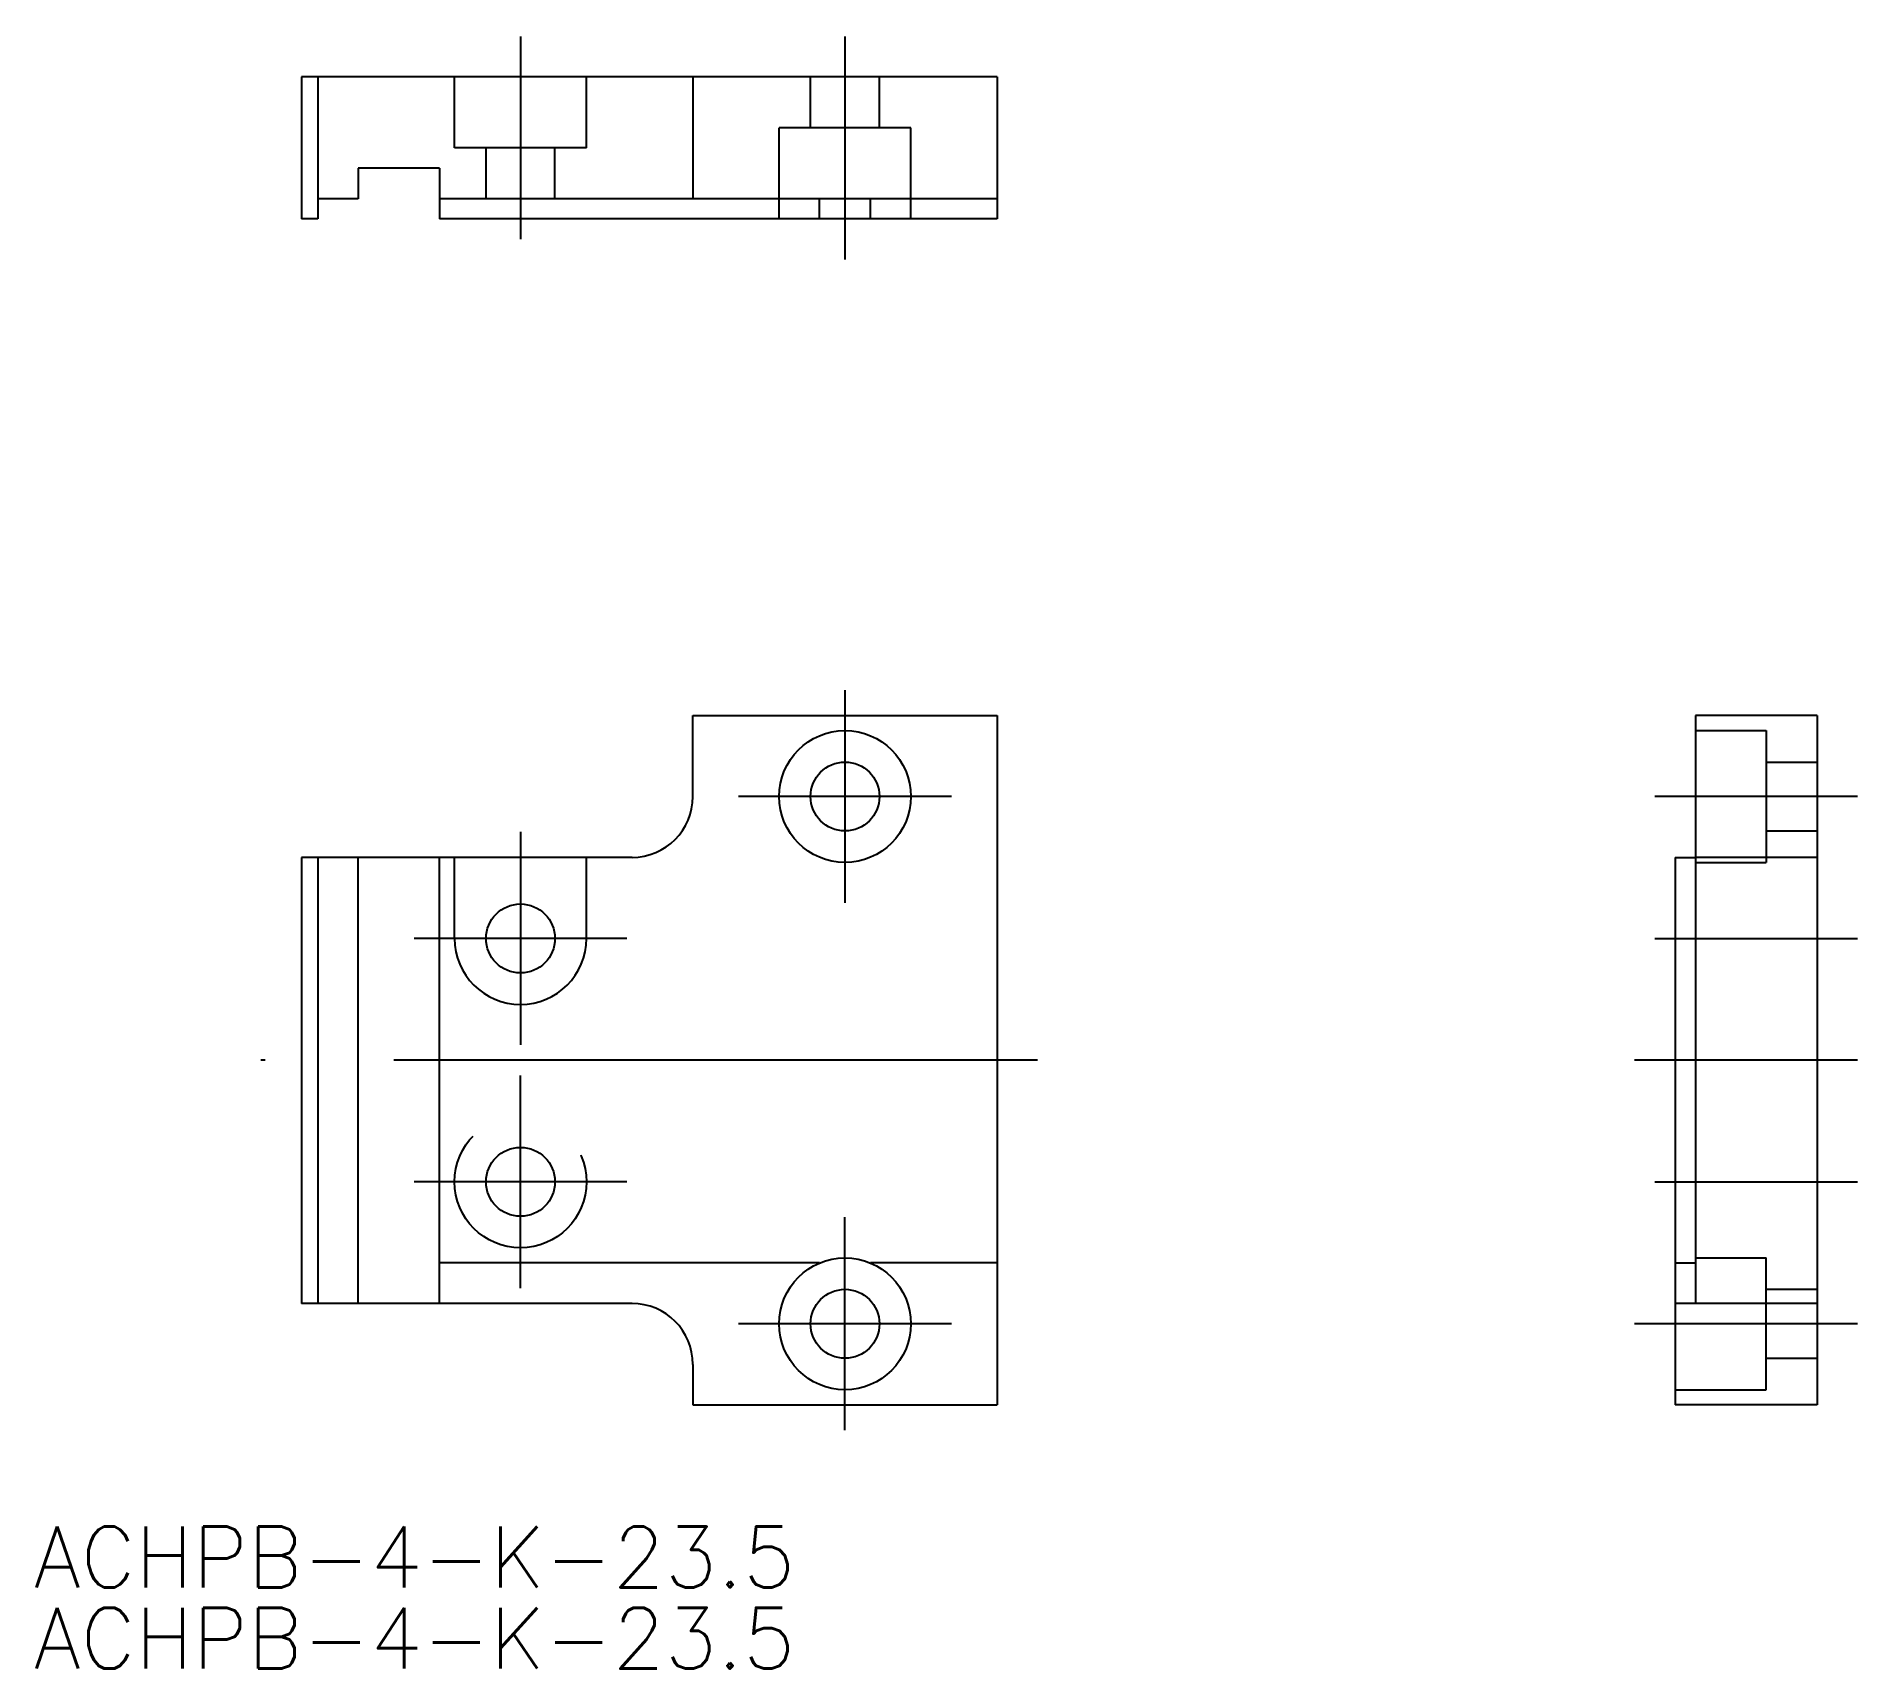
# Model space of a CAD drawing. Extents: x -13.1 to 76.7, y -30 to 50.5.
import ezdxf

# ---------------------------------------------------------------- set-up
doc = ezdxf.new("R2010")
doc.units = 0
doc.linetypes.add('CENTER', pattern=[50.8, 31.75, -6.35, 6.35, -6.35])
doc.linetypes.add('DASHED', pattern=[19.05, 12.7, -6.35])
doc.layers.get('0').update_dxf_attribs({"linetype": 'CONTINUOUS'})
doc.layers.add('CENTER', color=1, linetype='CENTER')
doc.styles.get("Standard").update_dxf_attribs({"font": 'txt.shx', "height": 3, "bigfont": 'bigfont.shx'})

# ---------------------------------------------------------------- blocks, each defined once
blk = doc.blocks.new('*U2')
at = {"color": 7, "linetype": 'CONTINUOUS'}
blk.add_text('ACHPB-4-K-23.5', height=3, dxfattribs=at).set_placement((-13.2, -26))
blk = doc.blocks.new('*U3')
at = {"color": 7, "linetype": 'CONTINUOUS'}
blk.add_text('ACHPB-4-K-23.5', height=3, dxfattribs=at).set_placement((-13.2, -30))

msp = doc.modelspace()

# ---------------------------------------------------------------- linework, layer by layer
at = {"color": 7, "linetype": 'CONTINUOUS'}
for p, q in [((0, 48.477), (0, 41.477)), ((34.3, 48.477), (0, 48.477)), ((0.8, 48.477), (0.8, 41.477)), ((7.55, 44.977), (7.55, 48.477)), ((14.05, 44.977), (14.05, 48.477)), ((19.3, 48.477), (19.3, 42.477)), ((34.3, 48.477), (34.3, 41.477)), ((14.05, 44.977), (7.55, 44.977)), ((2.8, 43.977), (2.8, 42.477)), ((6.8, 43.977), (2.8, 43.977)), ((6.8, 43.977), (6.8, 41.477)), ((2.8, 42.477), (0.8, 42.477)), ((34.3, 42.477), (6.8, 42.477)), ((25.55, 41.477), (25.55, 42.477)), ((28.05, 41.477), (28.05, 42.477)), ((0.8, 41.477), (0, 41.477)), ((34.3, 41.477), (6.8, 41.477)), ((19.3, 13), (19.3, 17)), ((19.3, 17), (34.3, 17)), ((34.3, 17), (34.3, -17)), ((74.731, 17), (68.731, 17)), ((68.731, 17), (68.731, -10)), ((74.731, 17), (74.731, -17)), ((0, 10), (0, -12)), ((16.3, 10), (0, 10)), ((0.8, 10), (0.8, -12)), ((2.8, -12), (2.8, 10)), ((6.8, -12), (6.8, 10)), ((67.731, 10), (67.731, -17)), ((67.731, 10), (68.731, 10)), ((25.55, -10), (6.8, -10)), ((34.3, -10), (28.05, -10)), ((67.731, -10), (68.731, -10)), ((16.3, -12), (0, -12)), ((19.3, -15), (19.3, -17)), ((19.3, -17), (34.3, -17)), ((74.731, -17), (67.731, -17))]:
    msp.add_line(p, q, dxfattribs=at)
at = {"color": 3, "linetype": 'DASHED'}
for p, q in [((25.1, 45.977), (25.1, 48.477)), ((28.5, 45.977), (28.5, 48.477)), ((30.05, 45.977), (23.55, 45.977)), ((23.55, 41.477), (23.55, 45.977)), ((30.05, 41.477), (30.05, 45.977)), ((9.1, 42.477), (9.1, 44.977)), ((12.5, 42.477), (12.5, 44.977)), ((68.731, 16.25), (72.231, 16.25)), ((72.231, 16.25), (72.231, 9.75)), ((72.231, 14.7), (74.731, 14.7)), ((72.231, 11.3), (74.731, 11.3)), ((7.55, 6), (7.55, 10)), ((14.05, 6), (14.05, 10)), ((74.731, 10), (68.731, 10)), ((68.731, 9.75), (72.231, 9.75)), ((68.731, -9.75), (72.231, -9.75)), ((72.231, -16.25), (72.231, -9.75)), ((68.731, -10), (68.731, -12)), ((72.231, -11.3), (74.731, -11.3)), ((74.731, -12), (67.731, -12)), ((72.231, -14.7), (74.731, -14.7)), ((67.731, -16.25), (72.231, -16.25))]:
    msp.add_line(p, q, dxfattribs=at)
at = {"color": 7, "linetype": 'CONTINUOUS'}
for centre, radius in [((26.8, 13), 3.25), ((26.8, 13), 1.7), ((10.8, 6), 1.7), ((10.8, -6), 1.7), ((26.8, -13), 3.25), ((26.8, -13), 1.7)]:
    msp.add_circle(centre, radius, dxfattribs=at)
at = {"color": 3, "linetype": 'DASHED'}
msp.add_circle((10.8, -6), 3.25, dxfattribs=at)
at = {"color": 7, "linetype": 'CONTINUOUS'}
for centre, start, end in [((16.3, 13), 270, 0), ((16.3, -15), 0, 90)]:
    msp.add_arc(centre, 3, start, end, dxfattribs=at)
at = {"color": 3, "linetype": 'DASHED'}
msp.add_arc((10.8, 6), 3.25, 180, 0, dxfattribs=at)
at = {"layer": 'CENTER', "color": 1, "linetype": 'CENTER'}
for p, q in [((10.8, 50.477), (10.8, 40.477)), ((26.8, 50.477), (26.8, 39.477)), ((26.8, 18.25), (26.8, 7.75)), ((32.05, 13), (21.55, 13)), ((76.731, 13), (66.731, 13)), ((10.8, 11.25), (10.8, 0.75)), ((16.05, 6), (5.55, 6)), ((66.731, 6), (76.731, 6)), ((36.3, 0), (-2, 0)), ((76.731, 0), (65.731, 0)), ((10.8, -11.25), (10.8, -0.75)), ((16.05, -6), (5.55, -6)), ((66.731, -6), (76.731, -6)), ((26.8, -18.25), (26.8, -7.75)), ((32.05, -13), (21.55, -13)), ((76.731, -13), (65.731, -13))]:
    msp.add_line(p, q, dxfattribs=at)

# ---------------------------------------------------------------- block references
at = {"color": 7, "linetype": 'CONTINUOUS'}
for name in ['*U2', '*U3']:
    msp.add_blockref(name, (0, 0), dxfattribs=at)

doc.saveas('drawing.dxf')
